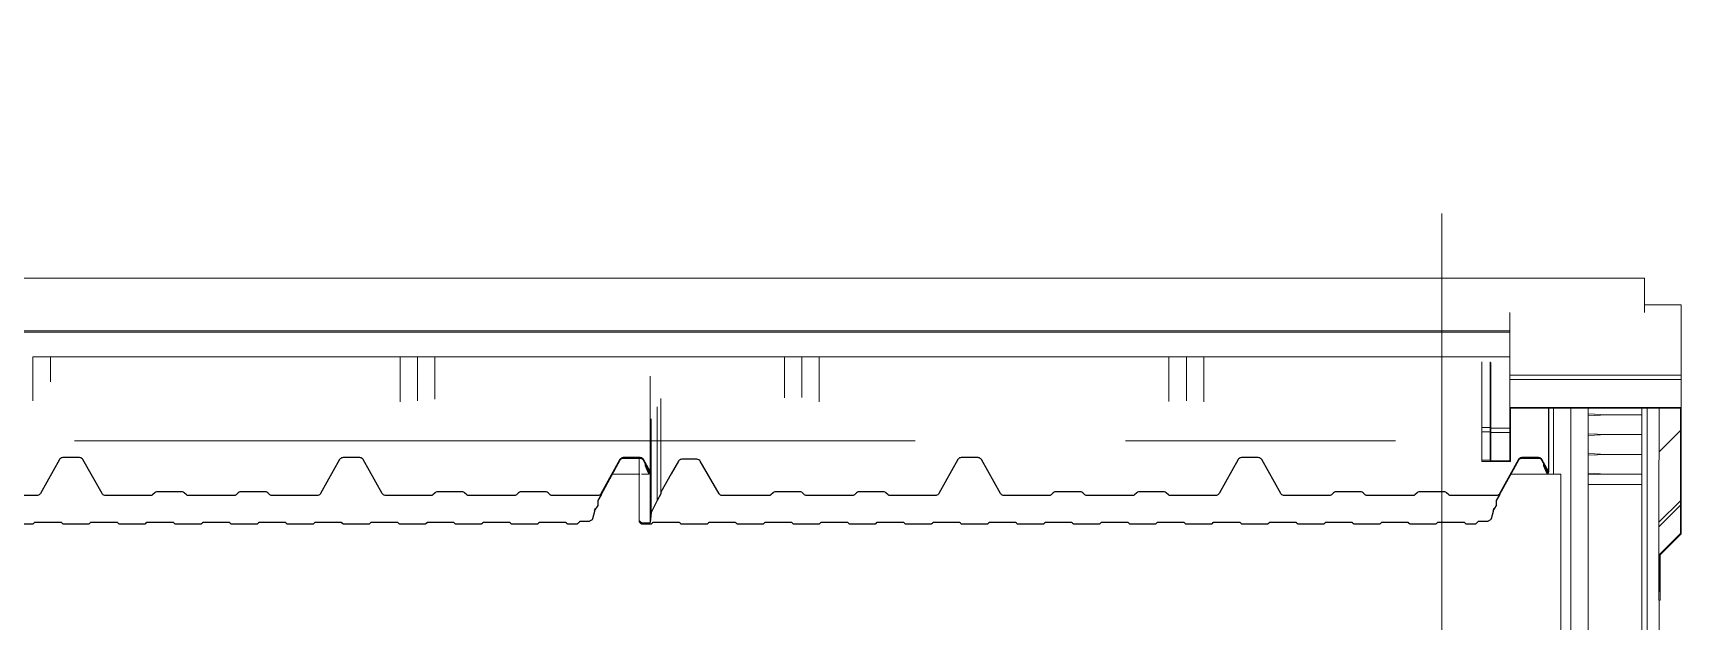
# Model space of a CAD drawing. Header units: metres. Extents: x -5.1 to 74.4, y -0.9 to 14.
# Drawn here: x 8.401 to 10.361, y 10.436 to 11.135 of the extents above; entities that cross this region are included whole.
import ezdxf

# ---------------------------------------------------------------- set-up
doc = ezdxf.new("R2010")
doc.units = ezdxf.units.M
doc.linetypes.add('Center', pattern=[2, 0.5, -0.25, 1, -0.25])
doc.linetypes.add('Dash dot', pattern=[1.05, 0.5, -0.25, 0.05, -0.25])
for name, color, linetype, lineweight in [('1', 7, 'Continuous', 18), ('A LARGUEROS', 7, 'Continuous', 9), ('A-EJES', 7, 'Continuous', 18), ('A-NIVELES LINEA_', 7, 'Continuous', 18)]:
    doc.layers.add(name, color=color, linetype=linetype, lineweight=lineweight)

# ---------------------------------------------------------------- blocks, each defined once
blk = doc.blocks.new('ESQUINERO_EXTERIOR_90__CAL24_MUROS_GMI_P026CHP001 - ESQUINERO EXTERIOR 90_-1564257-CORTE TRANSVERSAL 1-1_')
at = {"layer": '1', "lineweight": 5}
for p, q in [((10.3212, 8.994), (10.3212, 10.6891)), ((10.3352, 10.6274), (10.3352, 10.6891)), ((10.3352, 8.994), (10.3352, 10.4608)), ((10.3212, 8.994), (10.3149, 8.994)), ((10.3352, 8.994), (10.3212, 8.994))]:
    blk.add_line(p, q, dxfattribs=at)
blk = doc.blocks.new('MontenC-Calibre14-GMI 1 - MONTEN _C_ 10_ CAL14-1479441-CORTE TRANSVERSAL 1-1_')
at = {"layer": 'A LARGUEROS', "color": 8, "lineweight": 5, "true_color": 0x808080}
for p, q in [((9.1232, 10.6105), (9.0905, 10.6105)), ((9.1344, 10.6105), (9.1253, 10.6105)), ((10.2185, 10.6105), (10.1591, 10.6105)), ((10.2185, 10.6105), (10.2185, 10.6104)), ((10.2185, 10.6066), (10.2185, 10.6104)), ((10.2185, 10.6066), (10.2185, 10.6004)), ((10.2185, 10.3585), (10.2185, 10.6004))]:
    blk.add_line(p, q, dxfattribs=at)
blk = doc.blocks.new('MOLDURA REMATE TECHUMBRE MURO - MOLDURA REMATE MURO-1494688-CORTE TRANSVERSAL 1-1_')
at = {"layer": '1', "color": 9, "lineweight": 9, "true_color": 0xc0c0c0}
for p, q in [((10.1577, 10.7283), (10.3614, 10.7283)), ((10.1577, 10.7283), (10.1577, 10.6898)), ((10.3614, 10.7283), (10.3614, 10.6898)), ((10.3614, 10.6898), (10.1577, 10.6898)), ((10.1577, 10.6898), (10.1577, 10.6265)), ((10.1585, 10.6257), (10.1585, 10.6891)), ((10.1585, 10.6891), (10.3606, 10.6891)), ((10.3606, 10.6891), (10.3606, 10.5399)), ((10.3614, 10.5396), (10.3614, 10.6898)), ((10.1245, 10.666), (10.1345, 10.666)), ((10.1245, 10.666), (10.1245, 10.6273)), ((10.1345, 10.666), (10.1353, 10.6652)), ((10.1345, 10.666), (10.1345, 10.6273)), ((10.1353, 10.6652), (10.1577, 10.6652)), ((10.1353, 10.6652), (10.1353, 10.6265)), ((10.1345, 10.6273), (10.1245, 10.6273)), ((10.1245, 10.6273), (10.1245, 10.6257)), ((10.1245, 10.6257), (10.1585, 10.6257)), ((10.1353, 10.6265), (10.1345, 10.6273)), ((10.1577, 10.6265), (10.1353, 10.6265)), ((10.3351, 10.5533), (10.3606, 10.5788)), ((10.3351, 10.5533), (10.3351, 10.5143)), ((10.3606, 10.5399), (10.3351, 10.5143)), ((10.3359, 10.514), (10.3614, 10.5396)), ((10.3351, 10.5143), (10.3351, 10.4608)), ((10.3359, 10.4716), (10.3359, 10.514)), ((10.3359, 10.5108), (10.3367, 10.51)), ((10.3367, 10.51), (10.3367, 10.4708)), ((10.3367, 10.4708), (10.3359, 10.4716)), ((10.3367, 10.4608), (10.3367, 10.4708)), ((10.3351, 10.4608), (10.3367, 10.4608))]:
    blk.add_line(p, q, dxfattribs=at)
blk = doc.blocks.new('MOLDURA REMATE TECHUMBRE MURO - MOLDURA REMATE MURO-1498019-CORTE TRANSVERSAL 1-1_')
at = {"layer": '1', "color": 9, "lineweight": 9, "true_color": 0xc0c0c0}
for p, q in [((10.1577, 10.8028), (10.1577, 10.7231)), ((10.3178, 10.812), (10.3614, 10.812)), ((10.3614, 10.812), (10.3614, 10.7231)), ((10.1245, 10.7442), (10.1245, 10.6608)), ((10.1345, 10.7442), (10.1345, 10.6608)), ((10.1353, 10.7434), (10.1353, 10.66)), ((10.3614, 10.7231), (10.1577, 10.7231)), ((10.3352, 10.6372), (10.3606, 10.6626)), ((10.1345, 10.6608), (10.1245, 10.6608)), ((10.1353, 10.66), (10.1345, 10.6608)), ((10.1577, 10.66), (10.1353, 10.66)), ((10.3351, 10.6272), (10.3351, 10.5481)), ((10.3606, 10.5736), (10.3351, 10.5481)), ((10.3367, 10.5047), (10.3359, 10.5055)), ((10.3367, 10.5148), (10.3367, 10.5047))]:
    blk.add_line(p, q, dxfattribs=at)
blk = doc.blocks.new('MOLDURA REMATE TECHUMBRE MURO - MOLDURA REMATE MURO-V1-CORTE TRANSVERSAL 1-1_')
at = {"layer": '1', "color": 9, "lineweight": 9, "true_color": 0xc0c0c0}
for p, q in [((7.2698, 10.8435), (10.3178, 10.8435)), ((10.3178, 10.8435), (10.3178, 10.8028)), ((7.2698, 10.7811), (10.1577, 10.7811)), ((7.2698, 10.7795), (10.1577, 10.7795))]:
    blk.add_line(p, q, dxfattribs=at)
blk = doc.blocks.new('PanelGlamet1_5Pulg - PanelGlamet1_5Pulg-V4-CORTE TRANSVERSAL 1-1_')
at = {"layer": '1', "color": 9, "lineweight": 5, "true_color": 0xc0c0c0}
for p, q in [((2.7241, 10.6137), (2.7241, 10.7251)), ((2.7242, 10.6131), (2.7242, 10.7271)), ((1.6639, 10.6906), (1.6639, 10.5791)), ((1.6685, 10.5891), (1.6685, 10.7006)), ((1.657, 10.5649), (1.657, 10.6764)), ((1.6426, 10.6297), (1.6426, 10.5543)), ((2.7181, 10.6207), (2.7181, 10.6232)), ((1.6555, 10.5533), (1.6555, 10.6137)), ((2.7188, 10.621), (2.7188, 10.6219)), ((2.6663, 10.5861), (2.6663, 10.5871)), ((2.6585, 10.5665), (2.6585, 10.5699))]:
    blk.add_line(p, q, dxfattribs=at)
at = {"layer": '1', "lineweight": 25}
for p, q in [((1.6893, 10.6259), (1.6808, 10.6108)), ((1.7113, 10.6282), (1.6933, 10.6282)), ((1.7379, 10.5871), (1.7153, 10.6259)), ((2.0216, 10.6279), (1.999, 10.5877)), ((2.0356, 10.6302), (2.0256, 10.6302)), ((2.0456, 10.6302), (2.0356, 10.6302)), ((2.0723, 10.5877), (2.0496, 10.6279)), ((2.3549, 10.6279), (2.3323, 10.5877)), ((2.3689, 10.6302), (2.3589, 10.6302)), ((2.3789, 10.6302), (2.3689, 10.6302)), ((2.4056, 10.5877), (2.3829, 10.6279)), ((2.6882, 10.6278), (2.6657, 10.5872)), ((2.6662, 10.5869), (2.6887, 10.6275)), ((2.7022, 10.6302), (2.6922, 10.6302)), ((2.6922, 10.6296), (2.7022, 10.6296)), ((2.7122, 10.6302), (2.7022, 10.6302)), ((2.7022, 10.6296), (2.7122, 10.6296)), ((2.7157, 10.6275), (2.7235, 10.6135)), ((2.7241, 10.6137), (2.7162, 10.6278)), ((1.6808, 10.6108), (1.6685, 10.5891)), ((2.7188, 10.621), (2.7181, 10.6207)), ((2.7181, 10.6207), (2.7217, 10.6126)), ((2.7224, 10.6129), (2.7188, 10.621)), ((1.6685, 10.5871), (1.6639, 10.5791)), ((1.6685, 10.5891), (1.6685, 10.5871)), ((1.7972, 10.5851), (1.7413, 10.5851)), ((1.8018, 10.5884), (1.7992, 10.586)), ((1.8337, 10.5896), (1.805, 10.5896)), ((1.8394, 10.586), (1.8368, 10.5884)), ((1.8965, 10.5851), (1.8415, 10.5851)), ((1.9011, 10.5884), (1.8985, 10.586)), ((1.933, 10.5896), (1.9043, 10.5896)), ((1.9387, 10.586), (1.9361, 10.5884)), ((1.9946, 10.5851), (1.9408, 10.5851)), ((2.1305, 10.5851), (2.0766, 10.5851)), ((2.1351, 10.5884), (2.1325, 10.586)), ((2.167, 10.5896), (2.1383, 10.5896)), ((2.1727, 10.586), (2.1701, 10.5884)), ((2.2298, 10.5851), (2.1748, 10.5851)), ((2.2344, 10.5884), (2.2318, 10.586)), ((2.2663, 10.5896), (2.2376, 10.5896)), ((2.272, 10.586), (2.2694, 10.5884)), ((2.3279, 10.5851), (2.2741, 10.5851)), ((2.4638, 10.5851), (2.4099, 10.5851)), ((2.4684, 10.5884), (2.4658, 10.586)), ((2.5003, 10.5896), (2.4716, 10.5896)), ((2.506, 10.586), (2.5034, 10.5884)), ((2.5631, 10.5851), (2.5081, 10.5851)), ((2.5677, 10.5884), (2.5651, 10.586)), ((2.5996, 10.5896), (2.5709, 10.5896)), ((2.6053, 10.586), (2.6027, 10.5884)), ((2.6622, 10.5851), (2.6074, 10.5851)), ((2.6624, 10.5791), (2.6663, 10.5861)), ((2.6663, 10.5861), (2.6662, 10.5869)), ((1.657, 10.5649), (1.6555, 10.5533)), ((1.6639, 10.5791), (1.657, 10.5649)), ((2.6561, 10.5577), (2.6585, 10.5664)), ((2.658, 10.567), (2.6624, 10.5734)), ((2.6624, 10.5734), (2.6624, 10.5791)), ((1.6427, 10.5539), (1.6447, 10.552)), ((1.6452, 10.5527), (1.6434, 10.5546)), ((1.6458, 10.5515), (1.6565, 10.5515)), ((1.6544, 10.5524), (1.646, 10.5524)), ((1.6576, 10.552), (1.6588, 10.5531)), ((1.6596, 10.5535), (1.6898, 10.5535)), ((1.6906, 10.5531), (1.6918, 10.552)), ((1.6929, 10.5515), (1.7232, 10.5515)), ((1.7243, 10.552), (1.7254, 10.5531)), ((1.7263, 10.5535), (1.7565, 10.5535)), ((1.7573, 10.5531), (1.7585, 10.552)), ((1.7596, 10.5515), (1.7898, 10.5515)), ((1.7909, 10.552), (1.7921, 10.5531)), ((1.7929, 10.5535), (1.8232, 10.5535)), ((1.824, 10.5531), (1.8252, 10.552)), ((1.8263, 10.5515), (1.8565, 10.5515)), ((1.8576, 10.552), (1.8588, 10.5531)), ((1.8596, 10.5535), (1.8898, 10.5535)), ((1.8906, 10.5531), (1.8918, 10.552)), ((1.8929, 10.5515), (1.9232, 10.5515)), ((1.9243, 10.552), (1.9254, 10.5531)), ((1.9263, 10.5535), (1.9565, 10.5535)), ((1.9573, 10.5531), (1.9585, 10.552)), ((1.9596, 10.5515), (1.9898, 10.5515)), ((1.9909, 10.552), (1.9921, 10.5531)), ((1.9929, 10.5535), (2.0232, 10.5535)), ((2.024, 10.5531), (2.0252, 10.552)), ((2.0263, 10.5515), (2.0565, 10.5515)), ((2.0576, 10.552), (2.0588, 10.5531)), ((2.0596, 10.5535), (2.0898, 10.5535)), ((2.0906, 10.5531), (2.0918, 10.552)), ((2.0929, 10.5515), (2.1232, 10.5515)), ((2.1243, 10.552), (2.1254, 10.5531)), ((2.1263, 10.5535), (2.1565, 10.5535)), ((2.1573, 10.5531), (2.1585, 10.552)), ((2.1596, 10.5515), (2.1898, 10.5515)), ((2.1909, 10.552), (2.1921, 10.5531)), ((2.1929, 10.5535), (2.2232, 10.5535)), ((2.224, 10.5531), (2.2252, 10.552)), ((2.2263, 10.5515), (2.2565, 10.5515)), ((2.2576, 10.552), (2.2588, 10.5531)), ((2.2596, 10.5535), (2.2898, 10.5535)), ((2.2906, 10.5531), (2.2918, 10.552)), ((2.2929, 10.5515), (2.3232, 10.5515)), ((2.3243, 10.552), (2.3254, 10.5531)), ((2.3263, 10.5535), (2.3565, 10.5535)), ((2.3573, 10.5531), (2.3585, 10.552)), ((2.3596, 10.5515), (2.3898, 10.5515)), ((2.3909, 10.552), (2.3921, 10.5531)), ((2.3929, 10.5535), (2.4232, 10.5535)), ((2.424, 10.5531), (2.4252, 10.552)), ((2.4263, 10.5515), (2.4565, 10.5515)), ((2.4576, 10.552), (2.4588, 10.5531)), ((2.4596, 10.5535), (2.4898, 10.5535)), ((2.4906, 10.5531), (2.4918, 10.552)), ((2.4929, 10.5515), (2.5232, 10.5515)), ((2.5243, 10.552), (2.5254, 10.5531)), ((2.5263, 10.5535), (2.5565, 10.5535)), ((2.5573, 10.5531), (2.5585, 10.552)), ((2.5596, 10.5515), (2.5898, 10.5515)), ((2.5909, 10.552), (2.5921, 10.5531)), ((2.5929, 10.5535), (2.6232, 10.5535)), ((2.624, 10.5531), (2.6252, 10.552)), ((2.6263, 10.5515), (2.6369, 10.5515)), ((2.638, 10.552), (2.6405, 10.5544)), ((2.6413, 10.5548), (2.6518, 10.5548)), ((2.6526, 10.555), (2.6555, 10.5568))]:
    blk.add_line(p, q, dxfattribs=at)
at = {"layer": '1', "lineweight": 25, "flags": 128}
for points in [[(1.6933, 10.6282), (1.6923, 10.6281), (1.6914, 10.6278), (1.6906, 10.6273), (1.6899, 10.6267), (1.6893, 10.6259)], [(1.7153, 10.6259), (1.7146, 10.6269), (1.7136, 10.6276), (1.7125, 10.628), (1.7113, 10.6282)], [(2.0256, 10.6302), (2.0246, 10.6301), (2.0237, 10.6298), (2.0229, 10.6293), (2.0222, 10.6286), (2.0216, 10.6279)], [(2.0496, 10.6279), (2.0491, 10.6286), (2.0483, 10.6293), (2.0475, 10.6298), (2.0466, 10.6301), (2.0456, 10.6302)], [(2.3589, 10.6302), (2.3579, 10.6301), (2.357, 10.6298), (2.3562, 10.6293), (2.3555, 10.6286), (2.3549, 10.6279)], [(2.3829, 10.6279), (2.3824, 10.6286), (2.3816, 10.6293), (2.3808, 10.6298), (2.3799, 10.6301), (2.3789, 10.6302)], [(2.6922, 10.6302), (2.6912, 10.6301), (2.6903, 10.6298), (2.6895, 10.6293), (2.6888, 10.6286), (2.6882, 10.6278)], [(2.6887, 10.6275), (2.6892, 10.6282), (2.6898, 10.6288), (2.6906, 10.6292), (2.6914, 10.6295), (2.6922, 10.6296)], [(2.7162, 10.6278), (2.7157, 10.6286), (2.715, 10.6293), (2.7141, 10.6298), (2.7132, 10.6301), (2.7122, 10.6302)], [(2.7122, 10.6296), (2.7131, 10.6295), (2.7139, 10.6292), (2.7146, 10.6288), (2.7152, 10.6282), (2.7157, 10.6275)], [(2.7217, 10.6126), (2.7218, 10.6123), (2.7221, 10.6121), (2.7223, 10.612), (2.7226, 10.6119), (2.723, 10.6118), (2.7233, 10.6119), (2.7235, 10.612), (2.7238, 10.6122), (2.724, 10.6125), (2.7241, 10.6128), (2.7242, 10.6131), (2.7242, 10.6134), (2.7241, 10.6137)], [(2.7235, 10.6135), (2.7235, 10.6133), (2.7236, 10.6132), (2.7235, 10.613), (2.7235, 10.6129), (2.7234, 10.6128), (2.7233, 10.6127), (2.7232, 10.6126), (2.723, 10.6126), (2.7229, 10.6126), (2.7227, 10.6126), (2.7226, 10.6127), (2.7225, 10.6128), (2.7224, 10.6129)], [(1.7413, 10.5851), (1.7403, 10.5853), (1.7393, 10.5857), (1.7385, 10.5863), (1.7379, 10.5871)], [(1.7992, 10.586), (1.7986, 10.5855), (1.7979, 10.5852), (1.7972, 10.5851)], [(1.805, 10.5896), (1.8038, 10.5895), (1.8028, 10.5891), (1.8018, 10.5884)], [(1.8368, 10.5884), (1.8359, 10.5891), (1.8348, 10.5895), (1.8337, 10.5896)], [(1.8415, 10.5851), (1.8407, 10.5852), (1.84, 10.5855), (1.8394, 10.586)], [(1.8985, 10.586), (1.8979, 10.5855), (1.8972, 10.5852), (1.8965, 10.5851)], [(1.9043, 10.5896), (1.9031, 10.5895), (1.9021, 10.5891), (1.9011, 10.5884)], [(1.9361, 10.5884), (1.9352, 10.5891), (1.9341, 10.5895), (1.933, 10.5896)], [(1.9408, 10.5851), (1.94, 10.5852), (1.9393, 10.5855), (1.9387, 10.586)], [(1.999, 10.5877), (1.9984, 10.5868), (1.9976, 10.5861), (1.9967, 10.5856), (1.9957, 10.5853), (1.9946, 10.5851)], [(2.0766, 10.5851), (2.0756, 10.5853), (2.0746, 10.5856), (2.0736, 10.5861), (2.0729, 10.5868), (2.0723, 10.5877)], [(2.1325, 10.586), (2.1319, 10.5855), (2.1312, 10.5852), (2.1305, 10.5851)], [(2.1383, 10.5896), (2.1371, 10.5895), (2.1361, 10.5891), (2.1351, 10.5884)], [(2.1701, 10.5884), (2.1692, 10.5891), (2.1681, 10.5895), (2.167, 10.5896)], [(2.1748, 10.5851), (2.174, 10.5852), (2.1733, 10.5855), (2.1727, 10.586)], [(2.2318, 10.586), (2.2312, 10.5855), (2.2305, 10.5852), (2.2298, 10.5851)], [(2.2376, 10.5896), (2.2364, 10.5895), (2.2354, 10.5891), (2.2344, 10.5884)], [(2.2694, 10.5884), (2.2685, 10.5891), (2.2674, 10.5895), (2.2663, 10.5896)], [(2.2741, 10.5851), (2.2733, 10.5852), (2.2726, 10.5855), (2.272, 10.586)], [(2.3323, 10.5877), (2.3317, 10.5868), (2.3309, 10.5861), (2.33, 10.5856), (2.329, 10.5853), (2.3279, 10.5851)], [(2.4099, 10.5851), (2.4089, 10.5853), (2.4079, 10.5856), (2.4069, 10.5861), (2.4062, 10.5868), (2.4056, 10.5877)], [(2.4658, 10.586), (2.4652, 10.5855), (2.4645, 10.5852), (2.4638, 10.5851)], [(2.4716, 10.5896), (2.4704, 10.5895), (2.4694, 10.5891), (2.4684, 10.5884)], [(2.5034, 10.5884), (2.5025, 10.5891), (2.5014, 10.5895), (2.5003, 10.5896)], [(2.5081, 10.5851), (2.5073, 10.5852), (2.5066, 10.5855), (2.506, 10.586)], [(2.5651, 10.586), (2.5645, 10.5855), (2.5638, 10.5852), (2.5631, 10.5851)], [(2.5709, 10.5896), (2.5697, 10.5895), (2.5687, 10.5891), (2.5677, 10.5884)], [(2.6027, 10.5884), (2.6018, 10.5891), (2.6007, 10.5895), (2.5996, 10.5896)], [(2.6074, 10.5851), (2.6066, 10.5852), (2.6059, 10.5855), (2.6053, 10.586)], [(2.6657, 10.5872), (2.6652, 10.5865), (2.6646, 10.5859), (2.6639, 10.5855), (2.6631, 10.5852), (2.6622, 10.5851)], [(2.6585, 10.5664), (2.6585, 10.5665), (2.6585, 10.5666), (2.6584, 10.5667), (2.6584, 10.5668), (2.6583, 10.5669), (2.6582, 10.5669), (2.6581, 10.567), (2.658, 10.567)], [(1.6434, 10.5546), (1.6433, 10.5546), (1.6432, 10.5547), (1.6431, 10.5547), (1.643, 10.5547), (1.6429, 10.5547), (1.6428, 10.5546), (1.6427, 10.5545), (1.6426, 10.5544), (1.6426, 10.5543), (1.6426, 10.5542), (1.6426, 10.5541), (1.6427, 10.554), (1.6427, 10.5539)], [(1.6447, 10.552), (1.6449, 10.5518), (1.6452, 10.5516), (1.6455, 10.5515), (1.6458, 10.5515)], [(1.646, 10.5524), (1.6458, 10.5524), (1.6456, 10.5525), (1.6454, 10.5526), (1.6452, 10.5527)], [(1.6555, 10.5533), (1.6554, 10.553), (1.6553, 10.5528), (1.6551, 10.5526), (1.6549, 10.5525), (1.6547, 10.5524), (1.6544, 10.5524)], [(1.6565, 10.5515), (1.6568, 10.5515), (1.6571, 10.5516), (1.6574, 10.5518), (1.6576, 10.552)], [(1.6588, 10.5531), (1.659, 10.5533), (1.6592, 10.5534), (1.6594, 10.5535), (1.6596, 10.5535)], [(1.6898, 10.5535), (1.6901, 10.5535), (1.6903, 10.5534), (1.6905, 10.5533), (1.6906, 10.5531)], [(1.6918, 10.552), (1.6921, 10.5518), (1.6923, 10.5516), (1.6926, 10.5515), (1.6929, 10.5515)], [(1.7232, 10.5515), (1.7235, 10.5515), (1.7238, 10.5516), (1.724, 10.5518), (1.7243, 10.552)], [(1.7254, 10.5531), (1.7256, 10.5533), (1.7258, 10.5534), (1.726, 10.5535), (1.7263, 10.5535)], [(1.7565, 10.5535), (1.7567, 10.5535), (1.7569, 10.5534), (1.7571, 10.5533), (1.7573, 10.5531)], [(1.7585, 10.552), (1.7587, 10.5518), (1.759, 10.5516), (1.7593, 10.5515), (1.7596, 10.5515)], [(1.7898, 10.5515), (1.7901, 10.5515), (1.7904, 10.5516), (1.7907, 10.5518), (1.7909, 10.552)], [(1.7921, 10.5531), (1.7923, 10.5533), (1.7925, 10.5534), (1.7927, 10.5535), (1.7929, 10.5535)], [(1.8232, 10.5535), (1.8234, 10.5535), (1.8236, 10.5534), (1.8238, 10.5533), (1.824, 10.5531)], [(1.8252, 10.552), (1.8254, 10.5518), (1.8257, 10.5516), (1.826, 10.5515), (1.8263, 10.5515)], [(1.8565, 10.5515), (1.8568, 10.5515), (1.8571, 10.5516), (1.8574, 10.5518), (1.8576, 10.552)], [(1.8588, 10.5531), (1.859, 10.5533), (1.8592, 10.5534), (1.8594, 10.5535), (1.8596, 10.5535)], [(1.8898, 10.5535), (1.89, 10.5535), (1.8903, 10.5534), (1.8905, 10.5533), (1.8906, 10.5531)], [(1.8918, 10.552), (1.8921, 10.5518), (1.8923, 10.5516), (1.8926, 10.5515), (1.8929, 10.5515)], [(1.9232, 10.5515), (1.9235, 10.5515), (1.9238, 10.5516), (1.924, 10.5518), (1.9243, 10.552)], [(1.9254, 10.5531), (1.9256, 10.5533), (1.9258, 10.5534), (1.926, 10.5535), (1.9263, 10.5535)], [(1.9565, 10.5535), (1.9567, 10.5535), (1.9569, 10.5534), (1.9571, 10.5533), (1.9573, 10.5531)], [(1.9585, 10.552), (1.9587, 10.5518), (1.959, 10.5516), (1.9593, 10.5515), (1.9596, 10.5515)], [(1.9898, 10.5515), (1.9901, 10.5515), (1.9904, 10.5516), (1.9907, 10.5518), (1.9909, 10.552)], [(1.9921, 10.5531), (1.9923, 10.5533), (1.9925, 10.5534), (1.9927, 10.5535), (1.9929, 10.5535)], [(2.0232, 10.5535), (2.0234, 10.5535), (2.0236, 10.5534), (2.0238, 10.5533), (2.024, 10.5531)], [(2.0252, 10.552), (2.0254, 10.5518), (2.0257, 10.5516), (2.026, 10.5515), (2.0263, 10.5515)], [(2.0565, 10.5515), (2.0568, 10.5515), (2.0571, 10.5516), (2.0574, 10.5518), (2.0576, 10.552)], [(2.0588, 10.5531), (2.059, 10.5533), (2.0592, 10.5534), (2.0594, 10.5535), (2.0596, 10.5535)], [(2.0898, 10.5535), (2.09, 10.5535), (2.0903, 10.5534), (2.0905, 10.5533), (2.0906, 10.5531)], [(2.0918, 10.552), (2.0921, 10.5518), (2.0923, 10.5516), (2.0926, 10.5515), (2.0929, 10.5515)], [(2.1232, 10.5515), (2.1235, 10.5515), (2.1238, 10.5516), (2.124, 10.5518), (2.1243, 10.552)], [(2.1254, 10.5531), (2.1256, 10.5533), (2.1258, 10.5534), (2.126, 10.5535), (2.1263, 10.5535)], [(2.1565, 10.5535), (2.1567, 10.5535), (2.1569, 10.5534), (2.1571, 10.5533), (2.1573, 10.5531)], [(2.1585, 10.552), (2.1587, 10.5518), (2.159, 10.5516), (2.1593, 10.5515), (2.1596, 10.5515)], [(2.1898, 10.5515), (2.1901, 10.5515), (2.1904, 10.5516), (2.1907, 10.5518), (2.1909, 10.552)], [(2.1921, 10.5531), (2.1923, 10.5533), (2.1925, 10.5534), (2.1927, 10.5535), (2.1929, 10.5535)], [(2.2232, 10.5535), (2.2234, 10.5535), (2.2236, 10.5534), (2.2238, 10.5533), (2.224, 10.5531)], [(2.2252, 10.552), (2.2254, 10.5518), (2.2257, 10.5516), (2.226, 10.5515), (2.2263, 10.5515)], [(2.2565, 10.5515), (2.2568, 10.5515), (2.2571, 10.5516), (2.2574, 10.5518), (2.2576, 10.552)], [(2.2588, 10.5531), (2.259, 10.5533), (2.2591, 10.5534), (2.2594, 10.5535), (2.2596, 10.5535)], [(2.2898, 10.5535), (2.29, 10.5535), (2.2903, 10.5534), (2.2905, 10.5533), (2.2906, 10.5531)], [(2.2918, 10.552), (2.2921, 10.5518), (2.2923, 10.5516), (2.2926, 10.5515), (2.2929, 10.5515)], [(2.3232, 10.5515), (2.3235, 10.5515), (2.3238, 10.5516), (2.324, 10.5518), (2.3243, 10.552)], [(2.3254, 10.5531), (2.3256, 10.5533), (2.3258, 10.5534), (2.326, 10.5535), (2.3263, 10.5535)], [(2.3565, 10.5535), (2.3567, 10.5535), (2.3569, 10.5534), (2.3571, 10.5533), (2.3573, 10.5531)], [(2.3585, 10.552), (2.3587, 10.5518), (2.359, 10.5516), (2.3593, 10.5515), (2.3596, 10.5515)], [(2.3898, 10.5515), (2.3901, 10.5515), (2.3904, 10.5516), (2.3907, 10.5518), (2.3909, 10.552)], [(2.3921, 10.5531), (2.3923, 10.5533), (2.3925, 10.5534), (2.3927, 10.5535), (2.3929, 10.5535)], [(2.4232, 10.5535), (2.4234, 10.5535), (2.4236, 10.5534), (2.4238, 10.5533), (2.424, 10.5531)], [(2.4252, 10.552), (2.4254, 10.5518), (2.4257, 10.5516), (2.426, 10.5515), (2.4263, 10.5515)], [(2.4565, 10.5515), (2.4568, 10.5515), (2.4571, 10.5516), (2.4574, 10.5518), (2.4576, 10.552)], [(2.4588, 10.5531), (2.459, 10.5533), (2.4591, 10.5534), (2.4594, 10.5535), (2.4596, 10.5535)], [(2.4898, 10.5535), (2.49, 10.5535), (2.4903, 10.5534), (2.4905, 10.5533), (2.4906, 10.5531)], [(2.4918, 10.552), (2.4921, 10.5518), (2.4923, 10.5516), (2.4926, 10.5515), (2.4929, 10.5515)], [(2.5232, 10.5515), (2.5235, 10.5515), (2.5238, 10.5516), (2.524, 10.5518), (2.5243, 10.552)], [(2.5254, 10.5531), (2.5256, 10.5533), (2.5258, 10.5534), (2.526, 10.5535), (2.5263, 10.5535)], [(2.5565, 10.5535), (2.5567, 10.5535), (2.5569, 10.5534), (2.5571, 10.5533), (2.5573, 10.5531)], [(2.5585, 10.552), (2.5587, 10.5518), (2.559, 10.5516), (2.5593, 10.5515), (2.5596, 10.5515)], [(2.5898, 10.5515), (2.5901, 10.5515), (2.5904, 10.5516), (2.5907, 10.5518), (2.5909, 10.552)], [(2.5921, 10.5531), (2.5923, 10.5533), (2.5925, 10.5534), (2.5927, 10.5535), (2.5929, 10.5535)], [(2.6232, 10.5535), (2.6234, 10.5535), (2.6236, 10.5534), (2.6238, 10.5533), (2.624, 10.5531)], [(2.6252, 10.552), (2.6254, 10.5518), (2.6257, 10.5516), (2.626, 10.5515), (2.6263, 10.5515)], [(2.6369, 10.5515), (2.6372, 10.5515), (2.6375, 10.5516), (2.6378, 10.5518), (2.638, 10.552)], [(2.6405, 10.5544), (2.6407, 10.5546), (2.6409, 10.5547), (2.6411, 10.5547), (2.6413, 10.5548)], [(2.6518, 10.5548), (2.6521, 10.5548), (2.6524, 10.5549), (2.6526, 10.555)], [(2.6555, 10.5568), (2.6558, 10.557), (2.656, 10.5574), (2.6561, 10.5577)]]:
    blk.add_lwpolyline(points, dxfattribs=at)
blk = doc.blocks.new('PanelGlamet1_5Pulg - PanelGlamet1_5Pulg-V8-CORTE TRANSVERSAL 1-1_')
at = {"layer": '1', "color": 9, "lineweight": 5, "true_color": 0xc0c0c0}
for p, q in [((9.1437, 10.6906), (9.1437, 10.5791)), ((9.1483, 10.5891), (9.1483, 10.7006)), ((10.2039, 10.6137), (10.2039, 10.6891)), ((10.204, 10.6131), (10.204, 10.6891)), ((9.1368, 10.5649), (9.1368, 10.6764)), ((9.1224, 10.6297), (9.1224, 10.5543)), ((10.1979, 10.6207), (10.1979, 10.6232)), ((9.1353, 10.5533), (9.1353, 10.6137)), ((10.1986, 10.621), (10.1986, 10.6219)), ((10.1461, 10.5861), (10.1461, 10.5871)), ((10.1383, 10.5665), (10.1383, 10.5699))]:
    blk.add_line(p, q, dxfattribs=at)
at = {"layer": '1', "lineweight": 25}
for p, q in [((9.1691, 10.6259), (9.1606, 10.6108)), ((9.1911, 10.6282), (9.1731, 10.6282)), ((9.2177, 10.5871), (9.1951, 10.6259)), ((9.5014, 10.6279), (9.4788, 10.5877)), ((9.5154, 10.6302), (9.5054, 10.6302)), ((9.5254, 10.6302), (9.5154, 10.6302)), ((9.5521, 10.5877), (9.5294, 10.6279)), ((9.8347, 10.6279), (9.8121, 10.5877)), ((9.8487, 10.6302), (9.8387, 10.6302)), ((9.8587, 10.6302), (9.8487, 10.6302)), ((9.8854, 10.5877), (9.8627, 10.6279)), ((10.168, 10.6278), (10.1455, 10.5872)), ((10.146, 10.5869), (10.1685, 10.6275)), ((10.182, 10.6302), (10.172, 10.6302)), ((10.172, 10.6296), (10.182, 10.6296)), ((10.192, 10.6302), (10.182, 10.6302)), ((10.182, 10.6296), (10.192, 10.6296)), ((10.1955, 10.6275), (10.2033, 10.6135)), ((10.2039, 10.6137), (10.196, 10.6278)), ((9.1606, 10.6108), (9.1483, 10.5891)), ((10.1986, 10.621), (10.1979, 10.6207)), ((10.1979, 10.6207), (10.2015, 10.6126)), ((10.2022, 10.6129), (10.1986, 10.621)), ((9.1483, 10.5871), (9.1437, 10.5791)), ((9.1483, 10.5891), (9.1483, 10.5871)), ((9.277, 10.5851), (9.2211, 10.5851)), ((9.2816, 10.5884), (9.279, 10.586)), ((9.3135, 10.5896), (9.2848, 10.5896)), ((9.3192, 10.586), (9.3166, 10.5884)), ((9.3763, 10.5851), (9.3213, 10.5851)), ((9.3809, 10.5884), (9.3783, 10.586)), ((9.4128, 10.5896), (9.3841, 10.5896)), ((9.4185, 10.586), (9.4159, 10.5884)), ((9.4744, 10.5851), (9.4206, 10.5851)), ((9.6103, 10.5851), (9.5564, 10.5851)), ((9.6149, 10.5884), (9.6123, 10.586)), ((9.6468, 10.5896), (9.6181, 10.5896)), ((9.6525, 10.586), (9.6499, 10.5884)), ((9.7096, 10.5851), (9.6546, 10.5851)), ((9.7142, 10.5884), (9.7116, 10.586)), ((9.7461, 10.5896), (9.7174, 10.5896)), ((9.7518, 10.586), (9.7492, 10.5884)), ((9.8077, 10.5851), (9.7539, 10.5851)), ((9.9436, 10.5851), (9.8897, 10.5851)), ((9.9482, 10.5884), (9.9456, 10.586)), ((9.9801, 10.5896), (9.9514, 10.5896)), ((9.9858, 10.586), (9.9832, 10.5884)), ((10.0429, 10.5851), (9.9879, 10.5851)), ((10.0475, 10.5884), (10.0449, 10.586)), ((10.0794, 10.5896), (10.0507, 10.5896)), ((10.0851, 10.586), (10.0825, 10.5884)), ((10.142, 10.5851), (10.0872, 10.5851)), ((10.1421, 10.5791), (10.1461, 10.5861)), ((10.1461, 10.5861), (10.146, 10.5869)), ((9.1368, 10.5649), (9.1353, 10.5533)), ((9.1437, 10.5791), (9.1368, 10.5649)), ((10.1359, 10.5577), (10.1383, 10.5664)), ((10.1378, 10.567), (10.1421, 10.5734)), ((10.1421, 10.5734), (10.1421, 10.5791)), ((9.1225, 10.5539), (9.1245, 10.552)), ((9.125, 10.5527), (9.1232, 10.5546)), ((9.1256, 10.5515), (9.1363, 10.5515)), ((9.1342, 10.5524), (9.1258, 10.5524)), ((9.1374, 10.552), (9.1386, 10.5531)), ((9.1394, 10.5535), (9.1696, 10.5535)), ((9.1704, 10.5531), (9.1716, 10.552)), ((9.1727, 10.5515), (9.203, 10.5515)), ((9.2041, 10.552), (9.2052, 10.5531)), ((9.2061, 10.5535), (9.2363, 10.5535)), ((9.2371, 10.5531), (9.2383, 10.552)), ((9.2394, 10.5515), (9.2696, 10.5515)), ((9.2707, 10.552), (9.2719, 10.5531)), ((9.2727, 10.5535), (9.303, 10.5535)), ((9.3038, 10.5531), (9.305, 10.552)), ((9.3061, 10.5515), (9.3363, 10.5515)), ((9.3374, 10.552), (9.3386, 10.5531)), ((9.3394, 10.5535), (9.3696, 10.5535)), ((9.3704, 10.5531), (9.3716, 10.552)), ((9.3727, 10.5515), (9.403, 10.5515)), ((9.4041, 10.552), (9.4052, 10.5531)), ((9.4061, 10.5535), (9.4363, 10.5535)), ((9.4371, 10.5531), (9.4383, 10.552)), ((9.4394, 10.5515), (9.4696, 10.5515)), ((9.4707, 10.552), (9.4719, 10.5531)), ((9.4727, 10.5535), (9.503, 10.5535)), ((9.5038, 10.5531), (9.505, 10.552)), ((9.5061, 10.5515), (9.5363, 10.5515)), ((9.5374, 10.552), (9.5386, 10.5531)), ((9.5394, 10.5535), (9.5696, 10.5535)), ((9.5704, 10.5531), (9.5716, 10.552)), ((9.5727, 10.5515), (9.603, 10.5515)), ((9.6041, 10.552), (9.6052, 10.5531)), ((9.6061, 10.5535), (9.6363, 10.5535)), ((9.6371, 10.5531), (9.6383, 10.552)), ((9.6394, 10.5515), (9.6696, 10.5515)), ((9.6707, 10.552), (9.6719, 10.5531)), ((9.6727, 10.5535), (9.703, 10.5535)), ((9.7038, 10.5531), (9.705, 10.552)), ((9.7061, 10.5515), (9.7363, 10.5515)), ((9.7374, 10.552), (9.7386, 10.5531)), ((9.7394, 10.5535), (9.7696, 10.5535)), ((9.7704, 10.5531), (9.7716, 10.552)), ((9.7727, 10.5515), (9.803, 10.5515)), ((9.8041, 10.552), (9.8052, 10.5531)), ((9.8061, 10.5535), (9.8363, 10.5535)), ((9.8371, 10.5531), (9.8383, 10.552)), ((9.8394, 10.5515), (9.8696, 10.5515)), ((9.8707, 10.552), (9.8719, 10.5531)), ((9.8727, 10.5535), (9.903, 10.5535)), ((9.9038, 10.5531), (9.905, 10.552)), ((9.9061, 10.5515), (9.9363, 10.5515)), ((9.9374, 10.552), (9.9386, 10.5531)), ((9.9394, 10.5535), (9.9696, 10.5535)), ((9.9704, 10.5531), (9.9716, 10.552)), ((9.9727, 10.5515), (10.003, 10.5515)), ((10.0041, 10.552), (10.0052, 10.5531)), ((10.0061, 10.5535), (10.0363, 10.5535)), ((10.0371, 10.5531), (10.0383, 10.552)), ((10.0394, 10.5515), (10.0696, 10.5515)), ((10.0707, 10.552), (10.0719, 10.5531)), ((10.0727, 10.5535), (10.103, 10.5535)), ((10.1038, 10.5531), (10.105, 10.552)), ((10.1061, 10.5515), (10.1167, 10.5515)), ((10.1178, 10.552), (10.1203, 10.5544)), ((10.1211, 10.5548), (10.1316, 10.5548)), ((10.1324, 10.555), (10.1353, 10.5568))]:
    blk.add_line(p, q, dxfattribs=at)
at = {"layer": '1', "lineweight": 25, "flags": 128}
for points in [[(9.1731, 10.6282), (9.1721, 10.6281), (9.1712, 10.6278), (9.1704, 10.6273), (9.1697, 10.6267), (9.1691, 10.6259)], [(9.1951, 10.6259), (9.1944, 10.6269), (9.1934, 10.6276), (9.1923, 10.628), (9.1911, 10.6282)], [(9.5054, 10.6302), (9.5044, 10.6301), (9.5035, 10.6298), (9.5027, 10.6293), (9.502, 10.6286), (9.5014, 10.6279)], [(9.5294, 10.6279), (9.5289, 10.6286), (9.5281, 10.6293), (9.5273, 10.6298), (9.5264, 10.6301), (9.5254, 10.6302)], [(9.8387, 10.6302), (9.8377, 10.6301), (9.8368, 10.6298), (9.836, 10.6293), (9.8353, 10.6286), (9.8347, 10.6279)], [(9.8627, 10.6279), (9.8622, 10.6286), (9.8614, 10.6293), (9.8606, 10.6298), (9.8597, 10.6301), (9.8587, 10.6302)], [(10.172, 10.6302), (10.171, 10.6301), (10.1701, 10.6298), (10.1693, 10.6293), (10.1685, 10.6286), (10.168, 10.6278)], [(10.1685, 10.6275), (10.169, 10.6282), (10.1696, 10.6288), (10.1704, 10.6292), (10.1712, 10.6295), (10.172, 10.6296)], [(10.196, 10.6278), (10.1955, 10.6286), (10.1948, 10.6293), (10.1939, 10.6298), (10.193, 10.6301), (10.192, 10.6302)], [(10.192, 10.6296), (10.1929, 10.6295), (10.1937, 10.6292), (10.1944, 10.6288), (10.195, 10.6282), (10.1955, 10.6275)], [(10.2015, 10.6126), (10.2016, 10.6123), (10.2019, 10.6121), (10.2021, 10.612), (10.2024, 10.6119), (10.2027, 10.6118), (10.2031, 10.6119), (10.2033, 10.612), (10.2036, 10.6122), (10.2038, 10.6125), (10.2039, 10.6128), (10.204, 10.6131), (10.204, 10.6134), (10.2039, 10.6137)], [(10.2033, 10.613), (10.2033, 10.6129), (10.2032, 10.6128), (10.2031, 10.6127), (10.203, 10.6126), (10.2028, 10.6126), (10.2027, 10.6126), (10.2025, 10.6126), (10.2024, 10.6127), (10.2023, 10.6128), (10.2022, 10.6129)], [(10.2033, 10.6135), (10.2033, 10.6133), (10.2034, 10.6132)], [(9.2211, 10.5851), (9.2201, 10.5853), (9.2191, 10.5857), (9.2183, 10.5863), (9.2177, 10.5871)], [(9.279, 10.586), (9.2784, 10.5855), (9.2777, 10.5852), (9.277, 10.5851)], [(9.2848, 10.5896), (9.2836, 10.5895), (9.2826, 10.5891), (9.2816, 10.5884)], [(9.3166, 10.5884), (9.3157, 10.5891), (9.3146, 10.5895), (9.3135, 10.5896)], [(9.3213, 10.5851), (9.3205, 10.5852), (9.3198, 10.5855), (9.3192, 10.586)], [(9.3783, 10.586), (9.3777, 10.5855), (9.377, 10.5852), (9.3763, 10.5851)], [(9.3841, 10.5896), (9.3829, 10.5895), (9.3819, 10.5891), (9.3809, 10.5884)], [(9.4159, 10.5884), (9.415, 10.5891), (9.4139, 10.5895), (9.4128, 10.5896)], [(9.4206, 10.5851), (9.4198, 10.5852), (9.4191, 10.5855), (9.4185, 10.586)], [(9.4788, 10.5877), (9.4782, 10.5868), (9.4774, 10.5861), (9.4765, 10.5856), (9.4755, 10.5853), (9.4744, 10.5851)], [(9.5564, 10.5851), (9.5554, 10.5853), (9.5544, 10.5856), (9.5534, 10.5861), (9.5527, 10.5868), (9.5521, 10.5877)], [(9.6123, 10.586), (9.6117, 10.5855), (9.611, 10.5852), (9.6103, 10.5851)], [(9.6181, 10.5896), (9.6169, 10.5895), (9.6159, 10.5891), (9.6149, 10.5884)], [(9.6499, 10.5884), (9.649, 10.5891), (9.6479, 10.5895), (9.6468, 10.5896)], [(9.6546, 10.5851), (9.6538, 10.5852), (9.6531, 10.5855), (9.6525, 10.586)], [(9.7116, 10.586), (9.711, 10.5855), (9.7103, 10.5852), (9.7096, 10.5851)], [(9.7174, 10.5896), (9.7162, 10.5895), (9.7152, 10.5891), (9.7142, 10.5884)], [(9.7492, 10.5884), (9.7483, 10.5891), (9.7472, 10.5895), (9.7461, 10.5896)], [(9.7539, 10.5851), (9.7531, 10.5852), (9.7524, 10.5855), (9.7518, 10.586)], [(9.8121, 10.5877), (9.8115, 10.5868), (9.8107, 10.5861), (9.8098, 10.5856), (9.8088, 10.5853), (9.8077, 10.5851)], [(9.8897, 10.5851), (9.8887, 10.5853), (9.8877, 10.5856), (9.8867, 10.5861), (9.886, 10.5868), (9.8854, 10.5877)], [(9.9456, 10.586), (9.945, 10.5855), (9.9443, 10.5852), (9.9436, 10.5851)], [(9.9514, 10.5896), (9.9502, 10.5895), (9.9492, 10.5891), (9.9482, 10.5884)], [(9.9832, 10.5884), (9.9823, 10.5891), (9.9812, 10.5895), (9.9801, 10.5896)], [(9.9879, 10.5851), (9.9871, 10.5852), (9.9864, 10.5855), (9.9858, 10.586)], [(10.0449, 10.586), (10.0443, 10.5855), (10.0436, 10.5852), (10.0429, 10.5851)], [(10.0507, 10.5896), (10.0495, 10.5895), (10.0485, 10.5891), (10.0475, 10.5884)], [(10.0825, 10.5884), (10.0816, 10.5891), (10.0805, 10.5895), (10.0794, 10.5896)], [(10.0872, 10.5851), (10.0864, 10.5852), (10.0857, 10.5855), (10.0851, 10.586)], [(10.1455, 10.5872), (10.145, 10.5865), (10.1444, 10.5859), (10.1437, 10.5855), (10.1429, 10.5852), (10.142, 10.5851)], [(10.1383, 10.5664), (10.1383, 10.5665), (10.1383, 10.5666), (10.1382, 10.5667), (10.1382, 10.5668), (10.1381, 10.5669), (10.138, 10.5669), (10.1379, 10.567), (10.1378, 10.567)], [(9.1232, 10.5546), (9.1231, 10.5546), (9.123, 10.5547), (9.1229, 10.5547), (9.1228, 10.5547), (9.1227, 10.5547), (9.1226, 10.5546), (9.1225, 10.5545), (9.1224, 10.5544), (9.1224, 10.5543), (9.1224, 10.5542), (9.1224, 10.5541), (9.1225, 10.554), (9.1225, 10.5539)], [(9.1245, 10.552), (9.1247, 10.5518), (9.125, 10.5516), (9.1253, 10.5515), (9.1256, 10.5515)], [(9.1258, 10.5524), (9.1256, 10.5524), (9.1254, 10.5525), (9.1252, 10.5526), (9.125, 10.5527)], [(9.1353, 10.5533), (9.1352, 10.553), (9.1351, 10.5528), (9.1349, 10.5526), (9.1347, 10.5525), (9.1345, 10.5524), (9.1342, 10.5524)], [(9.1363, 10.5515), (9.1366, 10.5515), (9.1369, 10.5516), (9.1371, 10.5518), (9.1374, 10.552)], [(9.1386, 10.5531), (9.1387, 10.5533), (9.1389, 10.5534), (9.1392, 10.5535), (9.1394, 10.5535)], [(9.1696, 10.5535), (9.1698, 10.5535), (9.1701, 10.5534), (9.1703, 10.5533), (9.1704, 10.5531)], [(9.1716, 10.552), (9.1719, 10.5518), (9.1721, 10.5516), (9.1724, 10.5515), (9.1727, 10.5515)], [(9.203, 10.5515), (9.2033, 10.5515), (9.2035, 10.5516), (9.2038, 10.5518), (9.2041, 10.552)], [(9.2052, 10.5531), (9.2054, 10.5533), (9.2056, 10.5534), (9.2058, 10.5535), (9.2061, 10.5535)], [(9.2363, 10.5535), (9.2365, 10.5535), (9.2367, 10.5534), (9.2369, 10.5533), (9.2371, 10.5531)], [(9.2383, 10.552), (9.2385, 10.5518), (9.2388, 10.5516), (9.2391, 10.5515), (9.2394, 10.5515)], [(9.2696, 10.5515), (9.2699, 10.5515), (9.2702, 10.5516), (9.2705, 10.5518), (9.2707, 10.552)], [(9.2719, 10.5531), (9.2721, 10.5533), (9.2723, 10.5534), (9.2725, 10.5535), (9.2727, 10.5535)], [(9.303, 10.5535), (9.3032, 10.5535), (9.3034, 10.5534), (9.3036, 10.5533), (9.3038, 10.5531)], [(9.305, 10.552), (9.3052, 10.5518), (9.3055, 10.5516), (9.3058, 10.5515), (9.3061, 10.5515)], [(9.3363, 10.5515), (9.3366, 10.5515), (9.3369, 10.5516), (9.3371, 10.5518), (9.3374, 10.552)], [(9.3386, 10.5531), (9.3387, 10.5533), (9.3389, 10.5534), (9.3392, 10.5535), (9.3394, 10.5535)], [(9.3696, 10.5535), (9.3698, 10.5535), (9.3701, 10.5534), (9.3703, 10.5533), (9.3704, 10.5531)], [(9.3716, 10.552), (9.3719, 10.5518), (9.3721, 10.5516), (9.3724, 10.5515), (9.3727, 10.5515)], [(9.403, 10.5515), (9.4033, 10.5515), (9.4035, 10.5516), (9.4038, 10.5518), (9.4041, 10.552)], [(9.4052, 10.5531), (9.4054, 10.5533), (9.4056, 10.5534), (9.4058, 10.5535), (9.4061, 10.5535)], [(9.4363, 10.5535), (9.4365, 10.5535), (9.4367, 10.5534), (9.4369, 10.5533), (9.4371, 10.5531)], [(9.4383, 10.552), (9.4385, 10.5518), (9.4388, 10.5516), (9.4391, 10.5515), (9.4394, 10.5515)], [(9.4696, 10.5515), (9.4699, 10.5515), (9.4702, 10.5516), (9.4705, 10.5518), (9.4707, 10.552)], [(9.4719, 10.5531), (9.4721, 10.5533), (9.4723, 10.5534), (9.4725, 10.5535), (9.4727, 10.5535)], [(9.503, 10.5535), (9.5032, 10.5535), (9.5034, 10.5534), (9.5036, 10.5533), (9.5038, 10.5531)], [(9.505, 10.552), (9.5052, 10.5518), (9.5055, 10.5516), (9.5058, 10.5515), (9.5061, 10.5515)], [(9.5363, 10.5515), (9.5366, 10.5515), (9.5369, 10.5516), (9.5371, 10.5518), (9.5374, 10.552)], [(9.5386, 10.5531), (9.5387, 10.5533), (9.5389, 10.5534), (9.5392, 10.5535), (9.5394, 10.5535)], [(9.5696, 10.5535), (9.5698, 10.5535), (9.5701, 10.5534), (9.5703, 10.5533), (9.5704, 10.5531)], [(9.5716, 10.552), (9.5719, 10.5518), (9.5721, 10.5516), (9.5724, 10.5515), (9.5727, 10.5515)], [(9.603, 10.5515), (9.6033, 10.5515), (9.6035, 10.5516), (9.6038, 10.5518), (9.6041, 10.552)], [(9.6052, 10.5531), (9.6054, 10.5533), (9.6056, 10.5534), (9.6058, 10.5535), (9.6061, 10.5535)], [(9.6363, 10.5535), (9.6365, 10.5535), (9.6367, 10.5534), (9.6369, 10.5533), (9.6371, 10.5531)], [(9.6383, 10.552), (9.6385, 10.5518), (9.6388, 10.5516), (9.6391, 10.5515), (9.6394, 10.5515)], [(9.6696, 10.5515), (9.6699, 10.5515), (9.6702, 10.5516), (9.6705, 10.5518), (9.6707, 10.552)], [(9.6719, 10.5531), (9.6721, 10.5533), (9.6723, 10.5534), (9.6725, 10.5535), (9.6727, 10.5535)], [(9.703, 10.5535), (9.7032, 10.5535), (9.7034, 10.5534), (9.7036, 10.5533), (9.7038, 10.5531)], [(9.705, 10.552), (9.7052, 10.5518), (9.7055, 10.5516), (9.7058, 10.5515), (9.7061, 10.5515)], [(9.7363, 10.5515), (9.7366, 10.5515), (9.7369, 10.5516), (9.7371, 10.5518), (9.7374, 10.552)], [(9.7386, 10.5531), (9.7387, 10.5533), (9.7389, 10.5534), (9.7392, 10.5535), (9.7394, 10.5535)], [(9.7696, 10.5535), (9.7698, 10.5535), (9.7701, 10.5534), (9.7703, 10.5533), (9.7704, 10.5531)], [(9.7716, 10.552), (9.7719, 10.5518), (9.7721, 10.5516), (9.7724, 10.5515), (9.7727, 10.5515)], [(9.803, 10.5515), (9.8033, 10.5515), (9.8035, 10.5516), (9.8038, 10.5518), (9.8041, 10.552)], [(9.8052, 10.5531), (9.8054, 10.5533), (9.8056, 10.5534), (9.8058, 10.5535), (9.8061, 10.5535)], [(9.8363, 10.5535), (9.8365, 10.5535), (9.8367, 10.5534), (9.8369, 10.5533), (9.8371, 10.5531)], [(9.8383, 10.552), (9.8385, 10.5518), (9.8388, 10.5516), (9.8391, 10.5515), (9.8394, 10.5515)], [(9.8696, 10.5515), (9.8699, 10.5515), (9.8702, 10.5516), (9.8705, 10.5518), (9.8707, 10.552)], [(9.8719, 10.5531), (9.8721, 10.5533), (9.8723, 10.5534), (9.8725, 10.5535), (9.8727, 10.5535)], [(9.903, 10.5535), (9.9032, 10.5535), (9.9034, 10.5534), (9.9036, 10.5533), (9.9038, 10.5531)], [(9.905, 10.552), (9.9052, 10.5518), (9.9055, 10.5516), (9.9058, 10.5515), (9.9061, 10.5515)], [(9.9363, 10.5515), (9.9366, 10.5515), (9.9369, 10.5516), (9.9371, 10.5518), (9.9374, 10.552)], [(9.9386, 10.5531), (9.9387, 10.5533), (9.9389, 10.5534), (9.9392, 10.5535), (9.9394, 10.5535)], [(9.9696, 10.5535), (9.9698, 10.5535), (9.9701, 10.5534), (9.9703, 10.5533), (9.9704, 10.5531)], [(9.9716, 10.552), (9.9719, 10.5518), (9.9721, 10.5516), (9.9724, 10.5515), (9.9727, 10.5515)], [(10.003, 10.5515), (10.0033, 10.5515), (10.0035, 10.5516), (10.0038, 10.5518), (10.0041, 10.552)], [(10.0052, 10.5531), (10.0054, 10.5533), (10.0056, 10.5534), (10.0058, 10.5535), (10.0061, 10.5535)], [(10.0363, 10.5535), (10.0365, 10.5535), (10.0367, 10.5534), (10.0369, 10.5533), (10.0371, 10.5531)], [(10.0383, 10.552), (10.0385, 10.5518), (10.0388, 10.5516), (10.0391, 10.5515), (10.0394, 10.5515)], [(10.0696, 10.5515), (10.0699, 10.5515), (10.0702, 10.5516), (10.0705, 10.5518), (10.0707, 10.552)], [(10.0719, 10.5531), (10.0721, 10.5533), (10.0723, 10.5534), (10.0725, 10.5535), (10.0727, 10.5535)], [(10.103, 10.5535), (10.1032, 10.5535), (10.1034, 10.5534), (10.1036, 10.5533), (10.1038, 10.5531)], [(10.105, 10.552), (10.1052, 10.5518), (10.1055, 10.5516), (10.1057, 10.5515), (10.1061, 10.5515)], [(10.1167, 10.5515), (10.117, 10.5515), (10.1173, 10.5516), (10.1176, 10.5518), (10.1178, 10.552)], [(10.1203, 10.5544), (10.1205, 10.5546), (10.1207, 10.5547), (10.1209, 10.5547), (10.1211, 10.5548)], [(10.1316, 10.5548), (10.1319, 10.5548), (10.1322, 10.5549), (10.1324, 10.555)], [(10.1353, 10.5568), (10.1356, 10.557), (10.1358, 10.5574), (10.1359, 10.5577)]]:
    blk.add_lwpolyline(points, dxfattribs=at)

msp = doc.modelspace()

# ---------------------------------------------------------------- linework, layer by layer
at = {"layer": '1', "color": 254, "lineweight": 5, "true_color": 0xe5e5e5}
for p, q in [((8.4015, 10.75), (8.4222, 10.75)), ((8.4015, 10.6977), (8.4015, 10.75)), ((8.4222, 10.75), (8.838, 10.75)), ((8.4222, 10.75), (8.4222, 10.7205)), ((8.838, 10.75), (8.8587, 10.75)), ((8.838, 10.75), (8.838, 10.6966)), ((8.8587, 10.75), (8.8794, 10.75)), ((8.8587, 10.6977), (8.8587, 10.75)), ((8.8587, 10.75), (8.8587, 10.6977)), ((8.8794, 10.75), (9.2952, 10.75)), ((8.8794, 10.75), (8.8794, 10.6996)), ((9.2952, 10.75), (9.3159, 10.75)), ((9.2952, 10.75), (9.2952, 10.7011)), ((9.3159, 10.75), (9.3366, 10.75)), ((9.3159, 10.7015), (9.3159, 10.75)), ((9.3159, 10.75), (9.3159, 10.7015)), ((9.3366, 10.75), (9.7524, 10.75)), ((9.3366, 10.75), (9.3366, 10.6966)), ((9.7524, 10.75), (9.7731, 10.75)), ((9.7524, 10.75), (9.7524, 10.697)), ((9.7731, 10.75), (9.7731, 10.6977)), ((9.7731, 10.75), (9.7938, 10.75)), ((9.7731, 10.6977), (9.7731, 10.75)), ((9.7938, 10.75), (10.1577, 10.75)), ((9.7938, 10.75), (9.7938, 10.6966)), ((10.2096, 10.6891), (10.2096, 10.6104)), ((10.2303, 10.6891), (10.2303, 10.4)), ((10.2509, 10.6821), (10.2509, 10.6891)), ((10.2731, 10.681), (10.2509, 10.6821)), ((10.2509, 10.6821), (10.2509, 10.6799)), ((10.3149, 10.6891), (10.3149, 10.681)), ((10.2509, 10.6799), (10.2731, 10.681)), ((10.2509, 10.6586), (10.2509, 10.6799)), ((10.2731, 10.681), (10.3149, 10.681)), ((10.3149, 10.681), (10.2731, 10.681)), ((10.3149, 10.681), (10.3149, 10.6575)), ((10.2731, 10.6575), (10.2509, 10.6586)), ((10.2509, 10.6586), (10.2509, 10.6565)), ((10.2509, 10.6565), (10.2731, 10.6575)), ((10.2509, 10.6352), (10.2509, 10.6565)), ((10.2731, 10.6575), (10.3149, 10.6575)), ((10.3149, 10.6575), (10.2731, 10.6575)), ((10.3149, 10.6575), (10.3149, 10.6341)), ((10.2731, 10.6341), (10.2509, 10.6352)), ((10.2509, 10.6352), (10.2509, 10.633)), ((10.2509, 10.633), (10.2731, 10.6341)), ((10.2509, 10.6117), (10.2509, 10.633)), ((10.2731, 10.6341), (10.3149, 10.6341)), ((10.3149, 10.6341), (10.2731, 10.6341)), ((10.3149, 10.6341), (10.3149, 10.6106)), ((10.2731, 10.6106), (10.2509, 10.6117)), ((10.2509, 10.6117), (10.2509, 10.6096)), ((10.2509, 10.6096), (10.2731, 10.6106)), ((10.2509, 10.5984), (10.2509, 10.6096)), ((10.2731, 10.6106), (10.3149, 10.6106)), ((10.3149, 10.6106), (10.2731, 10.6106)), ((10.3149, 10.6106), (10.3149, 10.5984))]:
    msp.add_line(p, q, dxfattribs=at)
at = {"layer": '1'}
for p, q in [((10.3149, 10.5984), (10.2509, 10.5984)), ((10.2509, 10.5984), (10.2509, 0.15)), ((10.3149, 0.15), (10.3149, 10.5984))]:
    msp.add_line(p, q, dxfattribs=at)
at = {"layer": 'A-EJES', "color": 253, "linetype": 'Dash dot', "true_color": 0xaaaaaa}
msp.add_line((10.0769, 2.7206), (10.0769, 12.9021), dxfattribs=at)
at = {"layer": 'A-NIVELES LINEA_', "linetype": 'Center'}
msp.add_line((-4.2993, 10.65), (10.0219, 10.65), dxfattribs=at)

# ---------------------------------------------------------------- block references
at = {"layer": '1', "color": 9, "lineweight": 9, "true_color": 0xc0c0c0}
for name in ['MOLDURA REMATE TECHUMBRE MURO - MOLDURA REMATE MURO-V1-CORTE TRANSVERSAL 1-1_', 'MOLDURA REMATE TECHUMBRE MURO - MOLDURA REMATE MURO-1498019-CORTE TRANSVERSAL 1-1_', 'MOLDURA REMATE TECHUMBRE MURO - MOLDURA REMATE MURO-1494688-CORTE TRANSVERSAL 1-1_']:
    msp.add_blockref(name, (0, 0), dxfattribs=at)
at = {"layer": '1', "color": 9, "lineweight": 5, "true_color": 0xc0c0c0}
for name, p in [('PanelGlamet1_5Pulg - PanelGlamet1_5Pulg-V4-CORTE TRANSVERSAL 1-1_', (6.4113, 0)), ('PanelGlamet1_5Pulg - PanelGlamet1_5Pulg-V8-CORTE TRANSVERSAL 1-1_', (0, 0))]:
    msp.add_blockref(name, p, dxfattribs=at)
at = {"layer": '1', "lineweight": 5}
msp.add_blockref('ESQUINERO_EXTERIOR_90__CAL24_MUROS_GMI_P026CHP001 - ESQUINERO EXTERIOR 90_-1564257-CORTE TRANSVERSAL 1-1_', (0, 0), dxfattribs=at)
at = {"layer": 'A LARGUEROS', "color": 8, "lineweight": 5, "true_color": 0x808080}
msp.add_blockref('MontenC-Calibre14-GMI 1 - MONTEN _C_ 10_ CAL14-1479441-CORTE TRANSVERSAL 1-1_', (0, 0), dxfattribs=at)

doc.saveas('drawing.dxf')
